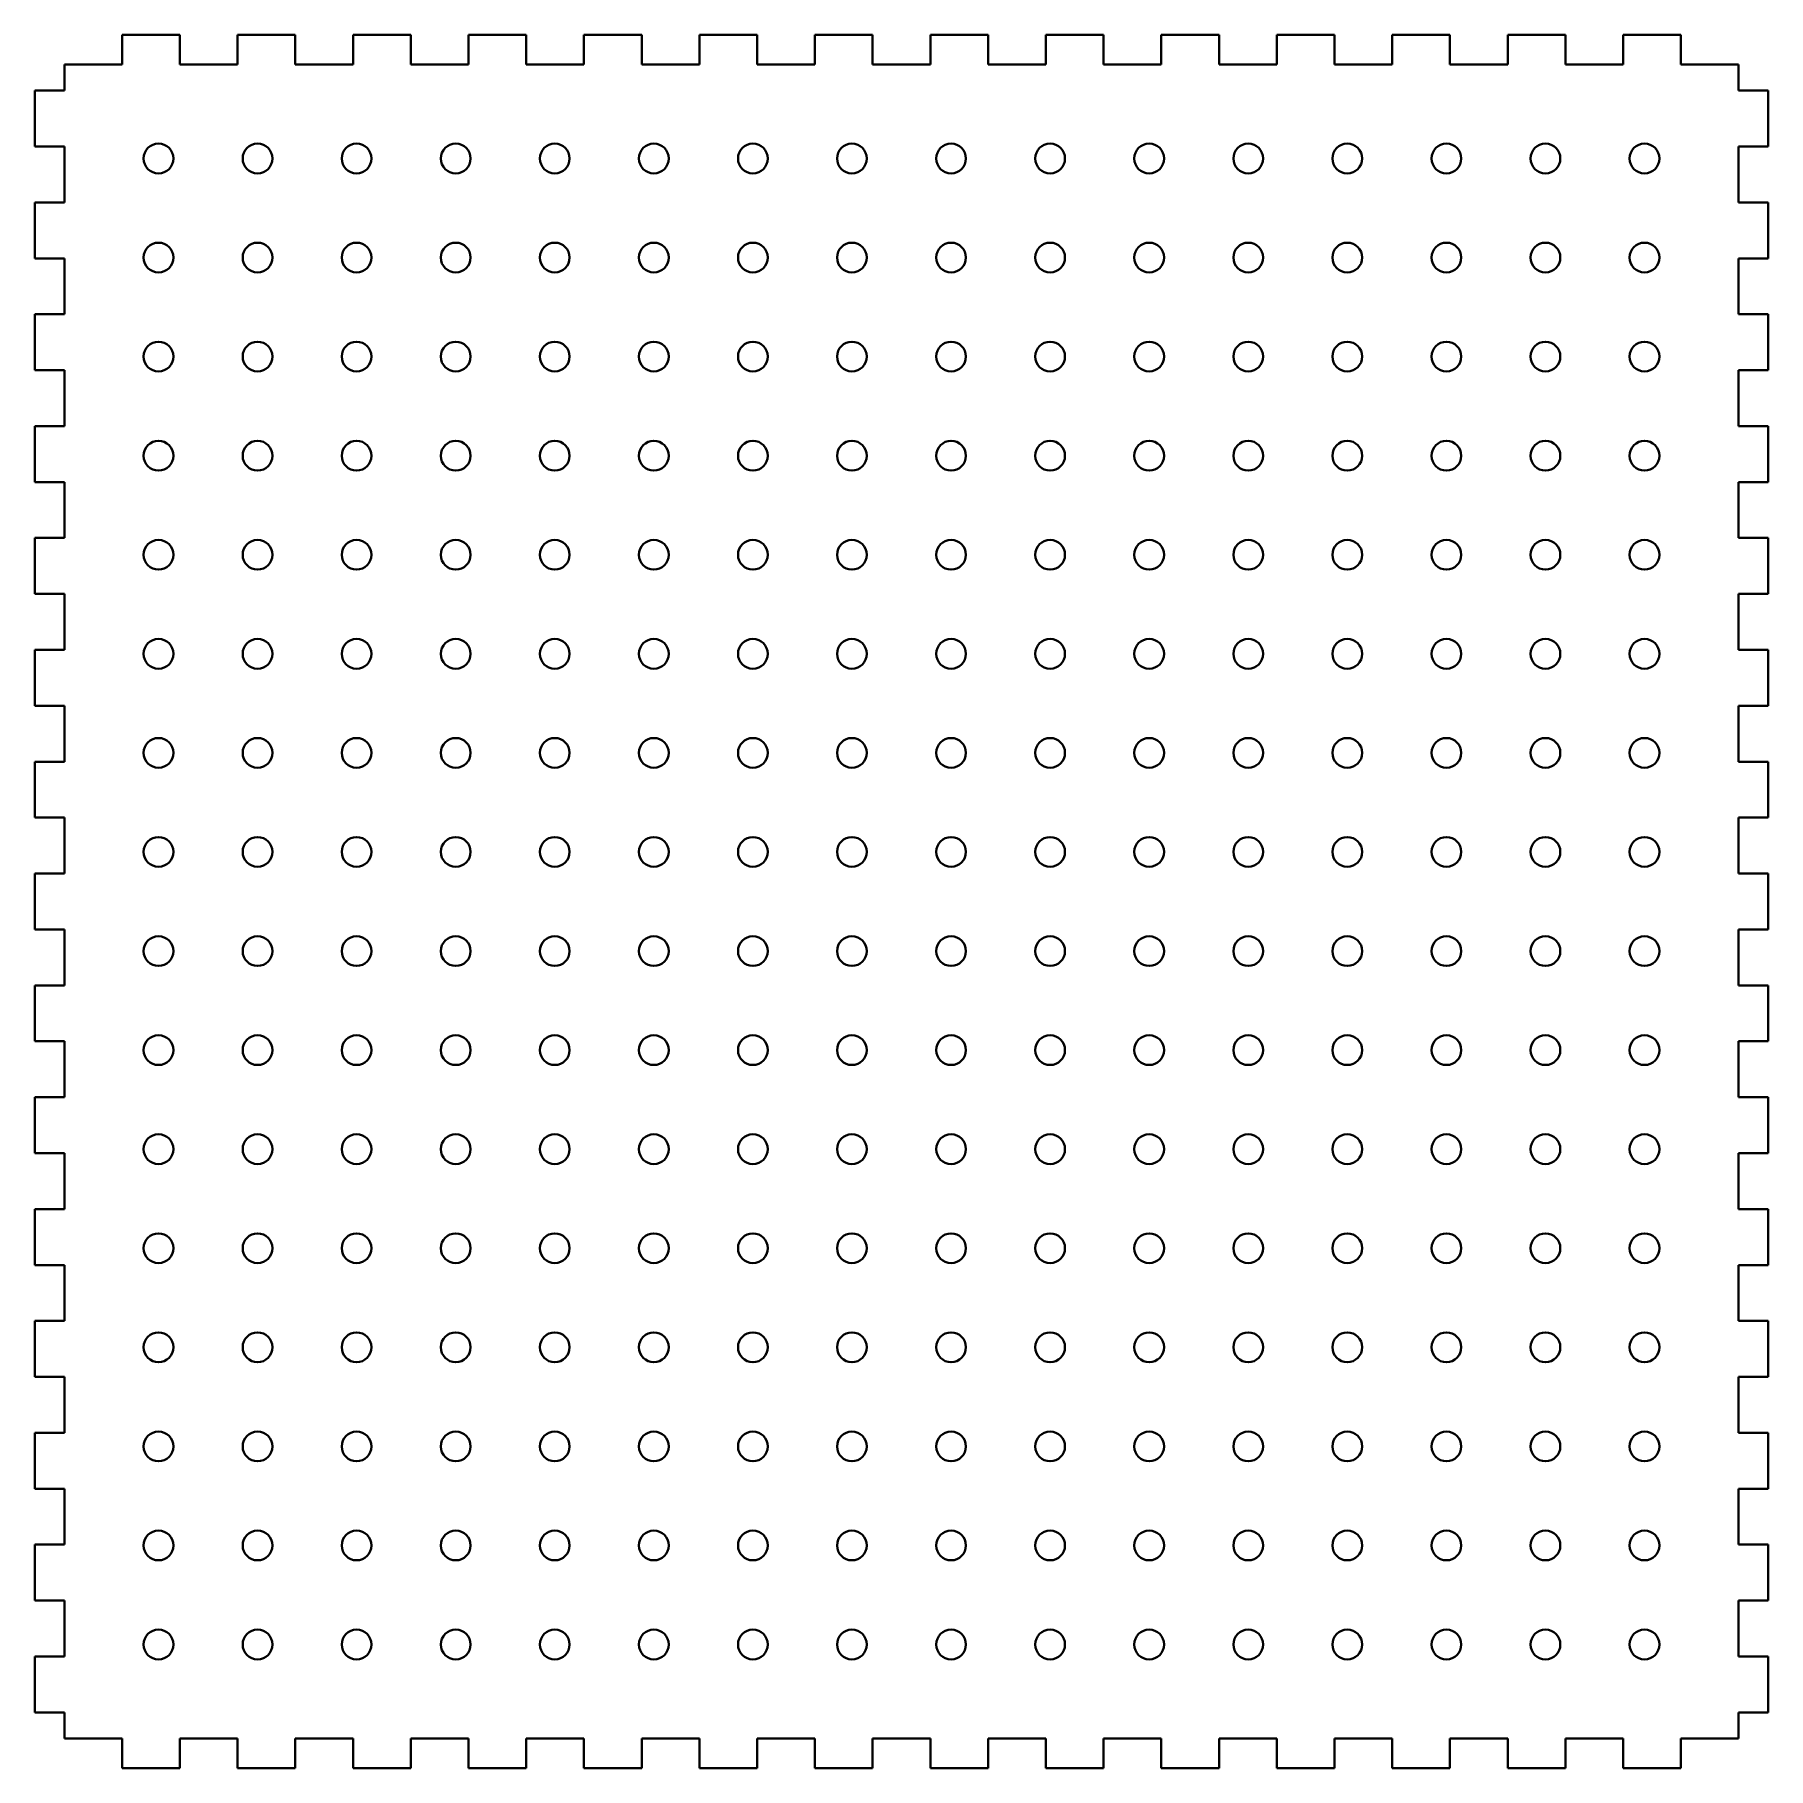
# Model space of a CAD drawing. Header units: inches. Extents: x -3.44 to 3.44, y -3.44 to 3.44.
import ezdxf

# ---------------------------------------------------------------- set-up
doc = ezdxf.new("R2010")
doc.units = ezdxf.units.IN
doc.header["$MEASUREMENT"] = 0
doc.layers.add('Visible', color=7, linetype='Continuous', lineweight=40)

msp = doc.modelspace()

# ---------------------------------------------------------------- linework, layer by layer
at = {"layer": 'Visible'}
for p, q in [((-2.8679, 3.4449), (-3.0973, 3.4449)), ((-3.0973, 3.3268), (-3.0973, 3.4449)), ((-2.8679, 3.3268), (-2.8679, 3.4449)), ((-2.409, 3.4449), (-2.6385, 3.4449)), ((-2.6385, 3.3268), (-2.6385, 3.4449)), ((-2.409, 3.3268), (-2.409, 3.4449)), ((-1.9502, 3.4449), (-2.1796, 3.4449)), ((-2.1796, 3.3268), (-2.1796, 3.4449)), ((-1.9502, 3.3268), (-1.9502, 3.4449)), ((-1.4913, 3.4449), (-1.7207, 3.4449)), ((-1.7207, 3.3268), (-1.7207, 3.4449)), ((-1.4913, 3.3268), (-1.4913, 3.4449)), ((-1.0324, 3.4449), (-1.2619, 3.4449)), ((-1.2619, 3.3268), (-1.2619, 3.4449)), ((-1.0324, 3.3268), (-1.0324, 3.4449)), ((-0.5736, 3.4449), (-0.803, 3.4449)), ((-0.803, 3.3268), (-0.803, 3.4449)), ((-0.5736, 3.3268), (-0.5736, 3.4449)), ((-0.1147, 3.4449), (-0.3441, 3.4449)), ((-0.3441, 3.3268), (-0.3441, 3.4449)), ((-0.1147, 3.3268), (-0.1147, 3.4449)), ((0.3441, 3.4449), (0.1147, 3.4449)), ((0.1147, 3.3268), (0.1147, 3.4449)), ((0.3441, 3.3268), (0.3441, 3.4449)), ((0.803, 3.4449), (0.5736, 3.4449)), ((0.5736, 3.3268), (0.5736, 3.4449)), ((0.803, 3.3268), (0.803, 3.4449)), ((1.2619, 3.4449), (1.0324, 3.4449)), ((1.0324, 3.3268), (1.0324, 3.4449)), ((1.2619, 3.3268), (1.2619, 3.4449)), ((1.7207, 3.4449), (1.4913, 3.4449)), ((1.4913, 3.3268), (1.4913, 3.4449)), ((1.7207, 3.3268), (1.7207, 3.4449)), ((2.1796, 3.4449), (1.9502, 3.4449)), ((1.9502, 3.3268), (1.9502, 3.4449)), ((2.1796, 3.3268), (2.1796, 3.4449)), ((2.6385, 3.4449), (2.409, 3.4449)), ((2.409, 3.3268), (2.409, 3.4449)), ((2.6385, 3.3268), (2.6385, 3.4449)), ((3.0973, 3.4449), (2.8679, 3.4449)), ((2.8679, 3.3268), (2.8679, 3.4449)), ((3.0973, 3.3268), (3.0973, 3.4449)), ((-3.0973, 3.3268), (-3.3268, 3.3268)), ((-3.3268, 3.3268), (-3.3268, 3.2226)), ((-2.6385, 3.3268), (-2.8679, 3.3268)), ((-2.1796, 3.3268), (-2.409, 3.3268)), ((-1.7207, 3.3268), (-1.9502, 3.3268)), ((-1.2619, 3.3268), (-1.4913, 3.3268)), ((-0.803, 3.3268), (-1.0324, 3.3268)), ((-0.3441, 3.3268), (-0.5736, 3.3268)), ((0.1147, 3.3268), (-0.1147, 3.3268)), ((0.5736, 3.3268), (0.3441, 3.3268)), ((1.0324, 3.3268), (0.803, 3.3268)), ((1.4913, 3.3268), (1.2619, 3.3268)), ((1.9502, 3.3268), (1.7207, 3.3268)), ((2.409, 3.3268), (2.1796, 3.3268)), ((2.8679, 3.3268), (2.6385, 3.3268)), ((3.3268, 3.3268), (3.0973, 3.3268)), ((3.3268, 3.2226), (3.3268, 3.3268)), ((-3.3268, 3.2226), (-3.4449, 3.2226)), ((-3.4449, 3.0004), (-3.4449, 3.2226)), ((3.3268, 3.2226), (3.4449, 3.2226)), ((3.4449, 3.0004), (3.4449, 3.2226)), ((-3.3268, 3.0004), (-3.4449, 3.0004)), ((-3.3268, 3.0004), (-3.3268, 2.7781)), ((3.3268, 2.7781), (3.3268, 3.0004)), ((3.3268, 3.0004), (3.4449, 3.0004)), ((-3.3268, 2.7781), (-3.4449, 2.7781)), ((-3.4449, 2.5559), (-3.4449, 2.7781)), ((3.3268, 2.7781), (3.4449, 2.7781)), ((3.4449, 2.5559), (3.4449, 2.7781)), ((-3.3268, 2.5559), (-3.4449, 2.5559)), ((-3.3268, 2.5559), (-3.3268, 2.3336)), ((3.3268, 2.3336), (3.3268, 2.5559)), ((3.3268, 2.5559), (3.4449, 2.5559)), ((-3.3268, 2.3336), (-3.4449, 2.3336)), ((-3.4449, 2.1114), (-3.4449, 2.3336)), ((3.3268, 2.3336), (3.4449, 2.3336)), ((3.4449, 2.1114), (3.4449, 2.3336)), ((-3.3268, 2.1114), (-3.4449, 2.1114)), ((-3.3268, 2.1114), (-3.3268, 1.8891)), ((3.3268, 1.8891), (3.3268, 2.1114)), ((3.3268, 2.1114), (3.4449, 2.1114)), ((-3.3268, 1.8891), (-3.4449, 1.8891)), ((-3.4449, 1.6669), (-3.4449, 1.8891)), ((3.3268, 1.8891), (3.4449, 1.8891)), ((3.4449, 1.6669), (3.4449, 1.8891)), ((-3.3268, 1.6669), (-3.4449, 1.6669)), ((-3.3268, 1.6669), (-3.3268, 1.4446)), ((3.3268, 1.4446), (3.3268, 1.6669)), ((3.3268, 1.6669), (3.4449, 1.6669)), ((-3.3268, 1.4446), (-3.4449, 1.4446)), ((-3.4449, 1.2224), (-3.4449, 1.4446)), ((3.3268, 1.4446), (3.4449, 1.4446)), ((3.4449, 1.2224), (3.4449, 1.4446)), ((-3.3268, 1.2224), (-3.4449, 1.2224)), ((-3.3268, 1.2224), (-3.3268, 1.0001)), ((3.3268, 1.0001), (3.3268, 1.2224)), ((3.3268, 1.2224), (3.4449, 1.2224)), ((-3.3268, 1.0001), (-3.4449, 1.0001)), ((-3.4449, 0.7779), (-3.4449, 1.0001)), ((3.3268, 1.0001), (3.4449, 1.0001)), ((3.4449, 0.7779), (3.4449, 1.0001)), ((-3.3268, 0.7779), (-3.4449, 0.7779)), ((-3.3268, 0.7779), (-3.3268, 0.5556)), ((3.3268, 0.5556), (3.3268, 0.7779)), ((3.3268, 0.7779), (3.4449, 0.7779)), ((-3.3268, 0.5556), (-3.4449, 0.5556)), ((-3.4449, 0.3334), (-3.4449, 0.5556)), ((3.3268, 0.5556), (3.4449, 0.5556)), ((3.4449, 0.3334), (3.4449, 0.5556)), ((-3.3268, 0.3334), (-3.4449, 0.3334)), ((-3.3268, 0.3334), (-3.3268, 0.1111)), ((3.3268, 0.1111), (3.3268, 0.3334)), ((3.3268, 0.3334), (3.4449, 0.3334)), ((-3.3268, 0.1111), (-3.4449, 0.1111)), ((-3.4449, -0.1111), (-3.4449, 0.1111)), ((3.3268, 0.1111), (3.4449, 0.1111)), ((3.4449, -0.1111), (3.4449, 0.1111)), ((-3.3268, -0.1111), (-3.4449, -0.1111)), ((-3.3268, -0.1111), (-3.3268, -0.3334)), ((3.3268, -0.3334), (3.3268, -0.1111)), ((3.3268, -0.1111), (3.4449, -0.1111)), ((-3.3268, -0.3334), (-3.4449, -0.3334)), ((-3.4449, -0.5556), (-3.4449, -0.3334)), ((3.3268, -0.3334), (3.4449, -0.3334)), ((3.4449, -0.5556), (3.4449, -0.3334)), ((-3.3268, -0.5556), (-3.4449, -0.5556)), ((-3.3268, -0.5556), (-3.3268, -0.7779)), ((3.3268, -0.7779), (3.3268, -0.5556)), ((3.3268, -0.5556), (3.4449, -0.5556)), ((-3.3268, -0.7779), (-3.4449, -0.7779)), ((-3.4449, -1.0001), (-3.4449, -0.7779)), ((3.3268, -0.7779), (3.4449, -0.7779)), ((3.4449, -1.0001), (3.4449, -0.7779)), ((-3.3268, -1.0001), (-3.4449, -1.0001)), ((-3.3268, -1.0001), (-3.3268, -1.2224)), ((3.3268, -1.2224), (3.3268, -1.0001)), ((3.3268, -1.0001), (3.4449, -1.0001)), ((-3.3268, -1.2224), (-3.4449, -1.2224)), ((-3.4449, -1.4446), (-3.4449, -1.2224)), ((3.3268, -1.2224), (3.4449, -1.2224)), ((3.4449, -1.4446), (3.4449, -1.2224)), ((-3.3268, -1.4446), (-3.4449, -1.4446)), ((-3.3268, -1.4446), (-3.3268, -1.6669)), ((3.3268, -1.6669), (3.3268, -1.4446)), ((3.3268, -1.4446), (3.4449, -1.4446)), ((-3.3268, -1.6669), (-3.4449, -1.6669)), ((-3.4449, -1.8891), (-3.4449, -1.6669)), ((3.3268, -1.6669), (3.4449, -1.6669)), ((3.4449, -1.8891), (3.4449, -1.6669)), ((-3.3268, -1.8891), (-3.4449, -1.8891)), ((-3.3268, -1.8891), (-3.3268, -2.1114)), ((3.3268, -2.1114), (3.3268, -1.8891)), ((3.3268, -1.8891), (3.4449, -1.8891)), ((-3.3268, -2.1114), (-3.4449, -2.1114)), ((-3.4449, -2.3336), (-3.4449, -2.1114)), ((3.3268, -2.1114), (3.4449, -2.1114)), ((3.4449, -2.3336), (3.4449, -2.1114)), ((-3.3268, -2.3336), (-3.4449, -2.3336)), ((-3.3268, -2.3336), (-3.3268, -2.5559)), ((3.3268, -2.5559), (3.3268, -2.3336)), ((3.3268, -2.3336), (3.4449, -2.3336)), ((-3.3268, -2.5559), (-3.4449, -2.5559)), ((-3.4449, -2.7781), (-3.4449, -2.5559)), ((3.3268, -2.5559), (3.4449, -2.5559)), ((3.4449, -2.7781), (3.4449, -2.5559)), ((-3.3268, -2.7781), (-3.4449, -2.7781)), ((-3.3268, -2.7781), (-3.3268, -3.0004)), ((3.3268, -3.0004), (3.3268, -2.7781)), ((3.3268, -2.7781), (3.4449, -2.7781)), ((-3.3268, -3.0004), (-3.4449, -3.0004)), ((-3.4449, -3.2226), (-3.4449, -3.0004)), ((3.3268, -3.0004), (3.4449, -3.0004)), ((3.4449, -3.2226), (3.4449, -3.0004)), ((-3.3268, -3.2226), (-3.4449, -3.2226)), ((-3.3268, -3.2226), (-3.3268, -3.3268)), ((3.3268, -3.3268), (3.3268, -3.2226)), ((3.3268, -3.2226), (3.4449, -3.2226)), ((-3.3268, -3.3268), (-3.0973, -3.3268)), ((-3.0973, -3.3268), (-3.0973, -3.4449)), ((-2.8679, -3.3268), (-2.8679, -3.4449)), ((-2.8679, -3.3268), (-2.6385, -3.3268)), ((-2.6385, -3.3268), (-2.6385, -3.4449)), ((-2.409, -3.3268), (-2.409, -3.4449)), ((-2.409, -3.3268), (-2.1796, -3.3268)), ((-2.1796, -3.3268), (-2.1796, -3.4449)), ((-1.9502, -3.3268), (-1.9502, -3.4449)), ((-1.9502, -3.3268), (-1.7207, -3.3268)), ((-1.7207, -3.3268), (-1.7207, -3.4449)), ((-1.4913, -3.3268), (-1.4913, -3.4449)), ((-1.4913, -3.3268), (-1.2619, -3.3268)), ((-1.2619, -3.3268), (-1.2619, -3.4449)), ((-1.0324, -3.3268), (-1.0324, -3.4449)), ((-1.0324, -3.3268), (-0.803, -3.3268)), ((-0.803, -3.3268), (-0.803, -3.4449)), ((-0.5736, -3.3268), (-0.5736, -3.4449)), ((-0.5736, -3.3268), (-0.3441, -3.3268)), ((-0.3441, -3.3268), (-0.3441, -3.4449)), ((-0.1147, -3.3268), (-0.1147, -3.4449)), ((-0.1147, -3.3268), (0.1147, -3.3268)), ((0.1147, -3.3268), (0.1147, -3.4449)), ((0.3441, -3.3268), (0.3441, -3.4449)), ((0.3441, -3.3268), (0.5736, -3.3268)), ((0.5736, -3.3268), (0.5736, -3.4449)), ((0.803, -3.3268), (0.803, -3.4449)), ((0.803, -3.3268), (1.0324, -3.3268)), ((1.0324, -3.3268), (1.0324, -3.4449)), ((1.2619, -3.3268), (1.2619, -3.4449)), ((1.2619, -3.3268), (1.4913, -3.3268)), ((1.4913, -3.3268), (1.4913, -3.4449)), ((1.7207, -3.3268), (1.7207, -3.4449)), ((1.7207, -3.3268), (1.9502, -3.3268)), ((1.9502, -3.3268), (1.9502, -3.4449)), ((2.1796, -3.3268), (2.1796, -3.4449)), ((2.1796, -3.3268), (2.409, -3.3268)), ((2.409, -3.3268), (2.409, -3.4449)), ((2.6385, -3.3268), (2.6385, -3.4449)), ((2.6385, -3.3268), (2.8679, -3.3268)), ((2.8679, -3.3268), (2.8679, -3.4449)), ((3.0973, -3.3268), (3.0973, -3.4449)), ((3.0973, -3.3268), (3.3268, -3.3268)), ((-2.8679, -3.4449), (-3.0973, -3.4449)), ((-2.409, -3.4449), (-2.6385, -3.4449)), ((-1.9502, -3.4449), (-2.1796, -3.4449)), ((-1.4913, -3.4449), (-1.7207, -3.4449)), ((-1.0324, -3.4449), (-1.2619, -3.4449)), ((-0.5736, -3.4449), (-0.803, -3.4449)), ((-0.1147, -3.4449), (-0.3441, -3.4449)), ((0.3441, -3.4449), (0.1147, -3.4449)), ((0.803, -3.4449), (0.5736, -3.4449)), ((1.2619, -3.4449), (1.0324, -3.4449)), ((1.7207, -3.4449), (1.4913, -3.4449)), ((2.1796, -3.4449), (1.9502, -3.4449)), ((2.6385, -3.4449), (2.409, -3.4449)), ((3.0973, -3.4449), (2.8679, -3.4449))]:
    msp.add_line(p, q, dxfattribs=at)
for centre in [(-2.9528, 2.9528), (-2.5591, 2.9528), (-2.1654, 2.9528), (-1.7717, 2.9528), (-1.378, 2.9528), (-0.9843, 2.9528), (-0.5906, 2.9528), (-0.1969, 2.9528), (0.1969, 2.9528), (0.5906, 2.9528), (0.9843, 2.9528), (1.378, 2.9528), (1.7717, 2.9528), (2.1654, 2.9528), (2.5591, 2.9528), (2.9528, 2.9528), (2.1654, 2.5591), (2.5591, 2.5591), (2.9528, 2.5591), (-2.9528, 2.5591), (-2.5591, 2.5591), (-2.1654, 2.5591), (-1.7717, 2.5591), (-1.378, 2.5591), (-0.9843, 2.5591), (-0.5906, 2.5591), (-0.1969, 2.5591), (0.1969, 2.5591), (0.5906, 2.5591), (0.9843, 2.5591), (1.378, 2.5591), (1.7717, 2.5591), (-2.9528, 2.1654), (-2.5591, 2.1654), (-2.1654, 2.1654), (-1.7717, 2.1654), (-1.378, 2.1654), (-0.9843, 2.1654), (-0.5906, 2.1654), (-0.1969, 2.1654), (0.1969, 2.1654), (0.5906, 2.1654), (0.9843, 2.1654), (1.378, 2.1654), (1.7717, 2.1654), (2.1654, 2.1654), (2.5591, 2.1654), (2.9528, 2.1654), (-2.9528, 1.7717), (-2.5591, 1.7717), (-2.1654, 1.7717), (-1.7717, 1.7717), (-1.378, 1.7717), (-0.9843, 1.7717), (-0.5906, 1.7717), (-0.1969, 1.7717), (0.1969, 1.7717), (0.5906, 1.7717), (0.9843, 1.7717), (1.378, 1.7717), (1.7717, 1.7717), (2.1654, 1.7717), (2.5591, 1.7717), (2.9528, 1.7717), (-2.9528, 1.378), (-2.5591, 1.378), (-2.1654, 1.378), (-1.7717, 1.378), (-1.378, 1.378), (-0.9843, 1.378), (-0.5906, 1.378), (-0.1969, 1.378), (0.1969, 1.378), (0.5906, 1.378), (0.9843, 1.378), (1.378, 1.378), (1.7717, 1.378), (2.1654, 1.378), (2.5591, 1.378), (2.9528, 1.378), (-2.9528, 0.9843), (-2.5591, 0.9843), (-2.1654, 0.9843), (-1.7717, 0.9843), (-1.378, 0.9843), (-0.9843, 0.9843), (-0.5906, 0.9843), (-0.1969, 0.9843), (0.1969, 0.9843), (0.5906, 0.9843), (0.9843, 0.9843), (1.378, 0.9843), (1.7717, 0.9843), (2.1654, 0.9843), (2.5591, 0.9843), (2.9528, 0.9843), (-2.9528, 0.5906), (-2.5591, 0.5906), (-2.1654, 0.5906), (-1.7717, 0.5906), (-1.378, 0.5906), (-0.9843, 0.5906), (-0.5906, 0.5906), (-0.1969, 0.5906), (0.1969, 0.5906), (0.5906, 0.5906), (0.9843, 0.5906), (1.378, 0.5906), (1.7717, 0.5906), (2.1654, 0.5906), (2.5591, 0.5906), (2.9528, 0.5906), (-2.9528, 0.1969), (-2.5591, 0.1969), (-2.1654, 0.1969), (-1.7717, 0.1969), (-1.378, 0.1969), (-0.9843, 0.1969), (-0.5906, 0.1969), (-0.1969, 0.1969), (0.1969, 0.1969), (0.5906, 0.1969), (0.9843, 0.1969), (1.378, 0.1969), (1.7717, 0.1969), (2.1654, 0.1969), (2.5591, 0.1969), (2.9528, 0.1969), (-2.9528, -0.1969), (-2.5591, -0.1969), (-2.1654, -0.1969), (-1.7717, -0.1969), (-1.378, -0.1969), (-0.9843, -0.1969), (-0.5906, -0.1969), (-0.1969, -0.1969), (0.1969, -0.1969), (0.5906, -0.1969), (0.9843, -0.1969), (1.378, -0.1969), (1.7717, -0.1969), (2.1654, -0.1969), (2.5591, -0.1969), (2.9528, -0.1969), (-2.9528, -0.5906), (-2.5591, -0.5906), (-2.1654, -0.5906), (-1.7717, -0.5906), (-1.378, -0.5906), (-0.9843, -0.5906), (-0.5906, -0.5906), (-0.1969, -0.5906), (0.1969, -0.5906), (0.5906, -0.5906), (0.9843, -0.5906), (1.378, -0.5906), (1.7717, -0.5906), (2.1654, -0.5906), (2.5591, -0.5906), (2.9528, -0.5906), (-2.9528, -0.9843), (-2.5591, -0.9843), (-2.1654, -0.9843), (-1.7717, -0.9843), (-1.378, -0.9843), (-0.9843, -0.9843), (-0.5906, -0.9843), (-0.1969, -0.9843), (0.1969, -0.9843), (0.5906, -0.9843), (0.9843, -0.9843), (1.378, -0.9843), (1.7717, -0.9843), (2.1654, -0.9843), (2.5591, -0.9843), (2.9528, -0.9843), (-2.9528, -1.378), (-2.5591, -1.378), (-2.1654, -1.378), (-1.7717, -1.378), (-1.378, -1.378), (-0.9843, -1.378), (-0.5906, -1.378), (-0.1969, -1.378), (0.1969, -1.378), (0.5906, -1.378), (0.9843, -1.378), (1.378, -1.378), (1.7717, -1.378), (2.1654, -1.378), (2.5591, -1.378), (2.9528, -1.378), (-2.9528, -1.7717), (-2.5591, -1.7717), (-2.1654, -1.7717), (-1.7717, -1.7717), (-1.378, -1.7717), (-0.9843, -1.7717), (-0.5906, -1.7717), (-0.1969, -1.7717), (0.1969, -1.7717), (0.5906, -1.7717), (0.9843, -1.7717), (1.378, -1.7717), (1.7717, -1.7717), (2.1654, -1.7717), (2.5591, -1.7717), (2.9528, -1.7717), (-2.9528, -2.1654), (-2.5591, -2.1654), (-2.1654, -2.1654), (-1.7717, -2.1654), (-1.378, -2.1654), (-0.9843, -2.1654), (-0.5906, -2.1654), (-0.1969, -2.1654), (0.1969, -2.1654), (0.5906, -2.1654), (0.9843, -2.1654), (1.378, -2.1654), (1.7717, -2.1654), (2.1654, -2.1654), (2.5591, -2.1654), (2.9528, -2.1654), (-2.9528, -2.5591), (-2.5591, -2.5591), (-2.1654, -2.5591), (-1.7717, -2.5591), (-1.378, -2.5591), (-0.9843, -2.5591), (-0.5906, -2.5591), (-0.1969, -2.5591), (0.1969, -2.5591), (0.5906, -2.5591), (0.9843, -2.5591), (1.378, -2.5591), (1.7717, -2.5591), (2.1654, -2.5591), (2.5591, -2.5591), (2.9528, -2.5591), (-2.9528, -2.9528), (-1.378, -2.9528), (-0.9843, -2.9528), (-0.5906, -2.9528), (-0.1969, -2.9528), (0.1969, -2.9528), (0.5906, -2.9528), (0.9843, -2.9528), (1.378, -2.9528), (1.7717, -2.9528), (2.1654, -2.9528), (2.5591, -2.9528), (2.9528, -2.9528), (-2.5591, -2.9528), (-2.1654, -2.9528), (-1.7717, -2.9528)]:
    msp.add_circle(centre, 0.0591, dxfattribs=at)

doc.saveas('drawing.dxf')
